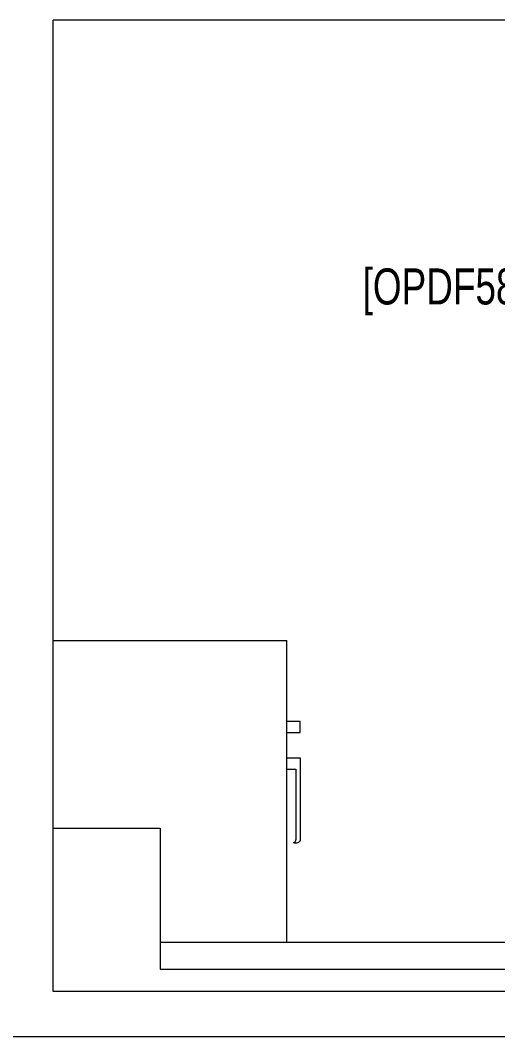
# Model space of a CAD drawing. Header units: millimetres. Extents: x -160614 to 59925, y -157025 to 0.
# Drawn here: x -52786 to -51726, y -103943 to -101685 of the extents above; entities that cross this region are included whole.
import ezdxf

# ---------------------------------------------------------------- set-up
doc = ezdxf.new("R2010")
doc.units = ezdxf.units.MM
doc.header["$LTSCALE"] = 8
doc.layers.get('0').update_dxf_attribs({"color": 9, "lineweight": 5})
for name, color, linetype, lineweight in [('72_EGR_BASE_TEXT', 9, 'Continuous', 5), ('72_EGR_EQP_TAG', 9, 'Continuous', 5), ('LOADING', 9, 'Continuous', 5), ('Walls', 9, 'Continuous', 5)]:
    doc.layers.add(name, color=color, linetype=linetype, lineweight=lineweight)
doc.layers.get('0').off()
doc.layers.get('0').freeze()
doc.styles.add('X3G_ENTITY_9F38', font='swisscl.ttf', dxfattribs={"height": 0.2})

# ---------------------------------------------------------------- blocks, each defined once
blk = doc.blocks.new('DE13269-P')
for p, q in [((-0.5776, -0.3135), (-0.5776, 0)), ((-0.5776, 0), (0.5776, 0)), ((-0.5776, -0.06), (0.5552, -0.06)), ((-0.2966, -0.06), (-0.2966, -0.73)), ((-0.2766, -0.4445), (-0.2766, -0.288)), ((-0.2666, -0.4695), (-0.2666, -0.288)), ((-0.8154, -0.3135), (-0.5776, -0.3135)), ((-0.8154, -0.3135), (-0.8154, -0.73)), ((-0.2966, -0.4445), (-0.2766, -0.4445)), ((-0.2966, -0.4695), (-0.2666, -0.4695)), ((-0.2966, -0.5258), (-0.2666, -0.5258)), ((-0.2666, -0.5258), (-0.2666, -0.5508)), ((-0.2966, -0.5508), (-0.2666, -0.5508)), ((-0.8154, -0.73), (-0.2966, -0.73))]:
    blk.add_line(p, q)
for centre, radius, start, end in [((-0.2773, -0.2927), 0.0132, 69.2226, 110.7774), ((-0.2849, -0.2881), 0.00829, 0.351, 70.0784), ((-0.276, -0.2892), 0.00952, 7.0004, 69.2226)]:
    blk.add_arc(centre, radius, start, end)
blk = doc.blocks.new('D.131.54.60')
at = {"layer": 'LOADING', "xscale": -1000, "yscale": 1000, "zscale": 1000, "rotation": 270}
blk.add_blockref('DE13269-P', (11800.9, 3000.6), dxfattribs=at)
blk = doc.blocks.new('1stF')
at = {"layer": 'Walls', "color": 9}
for p, q in [((-52712.8, -103842.6, 0.1), (-52712.8, -101685, 0.1)), ((-48712.8, -101685, 0.1), (-52712.8, -101685, 0.1)), ((-48712.8, -103842.6, 0.1), (-52712.8, -103842.6, 0.1)), ((-48612.8, -103942.6, 0.1), (-55752.3, -103942.6, 0.1))]:
    blk.add_line(p, q, dxfattribs=at)
at = {"layer": 'LOADING', "color": 9, "rotation": 270}
blk.add_blockref('D.131.54.60', (-54898, -91991.7, 0), dxfattribs=at)
at = {"layer": '72_EGR_BASE_TEXT', "color": 9, "insert": (-51843.4, -102236.1, 0.1), "char_height": 80, "attachment_point": 2, "style": 'X3G_ENTITY_9F38'}
blk.add_mtext('[OPDF58]', dxfattribs=at)

msp = doc.modelspace()

# ---------------------------------------------------------------- block references
at = {"layer": '72_EGR_EQP_TAG'}
msp.add_blockref('1stF', (0, 0), dxfattribs=at)

doc.saveas('drawing.dxf')
